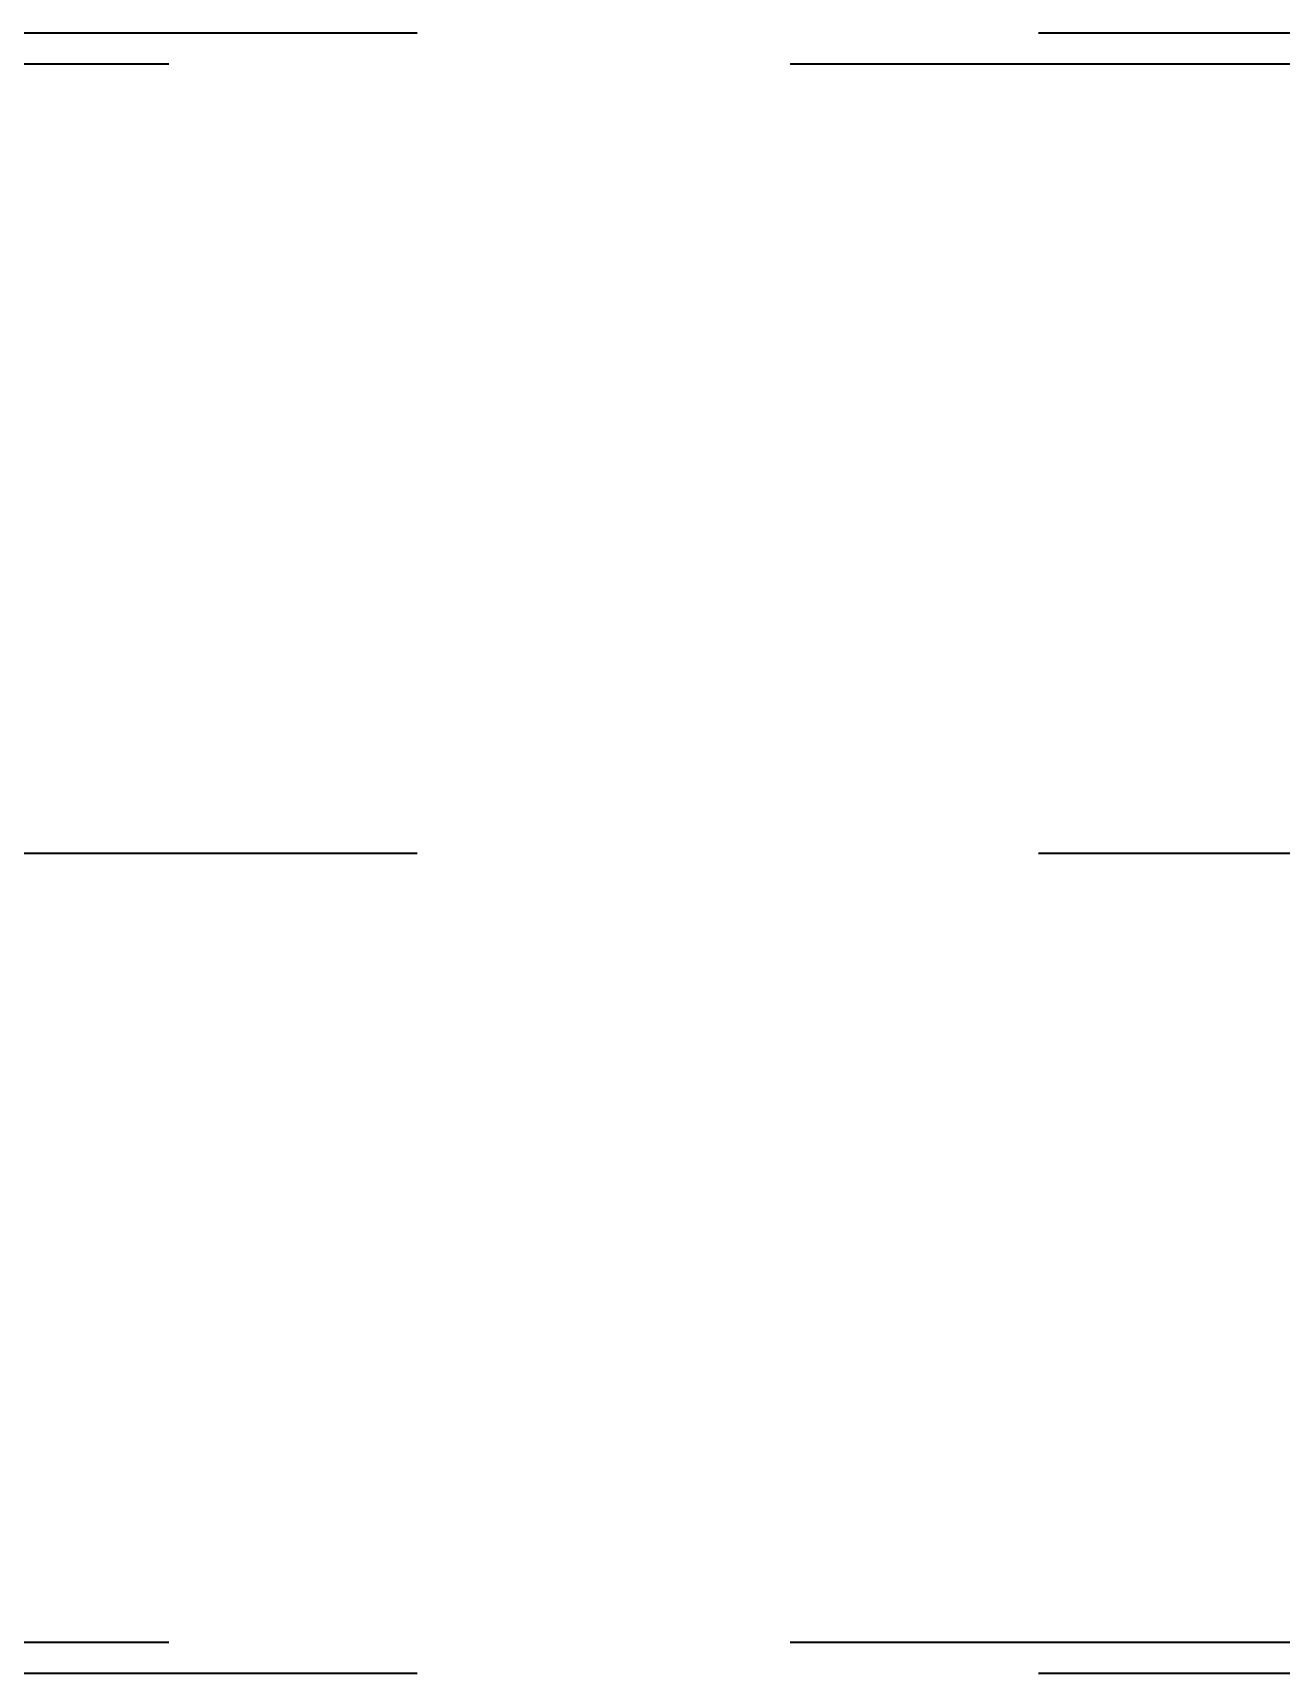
# Model space of a CAD drawing. Header units: millimetres. Extents: x 0 to 2382, y 0 to 420.
# Drawn here: x 182.172 to 184.181, y 118.971 to 121.611 of the extents above; entities that cross this region are included whole.
import ezdxf

# ---------------------------------------------------------------- set-up
doc = ezdxf.new("R2010")
doc.units = ezdxf.units.MM
doc.linetypes.add('IRAM-E-TRAZOS', pattern=[5, 4, -1])
doc.layers.add('02-OCULTA', color=4, linetype='IRAM-E-TRAZOS', lineweight=35)

msp = doc.modelspace()

# ---------------------------------------------------------------- linework, layer by layer
at = {"layer": '02-OCULTA'}
for p, q in [((178.7909, 121.6106), (184.7909, 121.6106)), ((138.3909, 121.5606), (185.1909, 121.5606)), ((178.7909, 120.2906), (184.7909, 120.2906)), ((138.3909, 119.0206), (185.1909, 119.0206)), ((178.7909, 118.9706), (184.7909, 118.9706))]:
    msp.add_line(p, q, dxfattribs=at)

doc.saveas('drawing.dxf')
